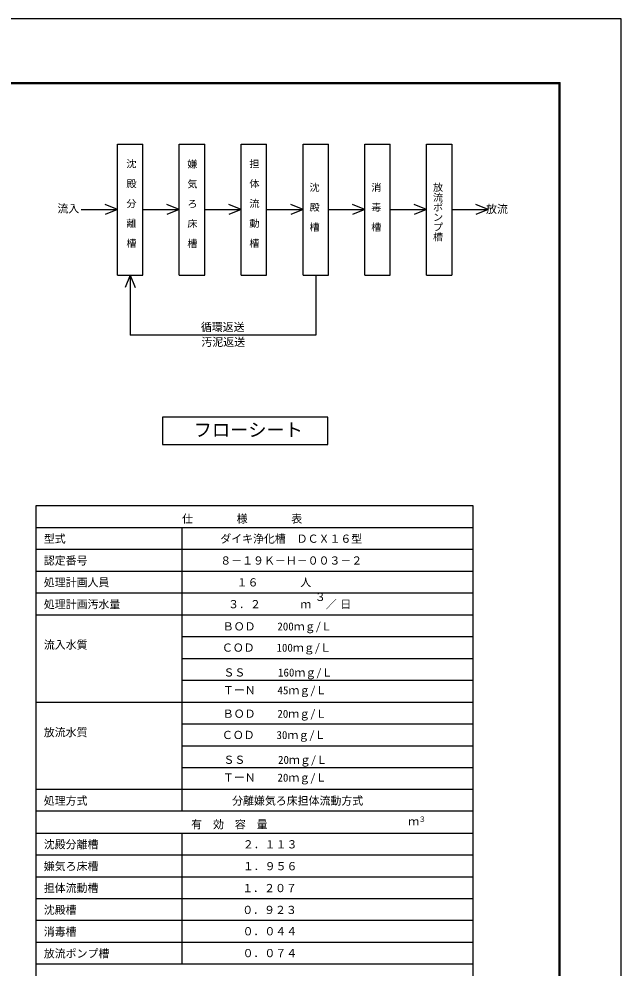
# Model space of a CAD drawing. Units: millimetres, scale not verified. Extents: x -14850 to 14850, y -10500 to 10500.
# Drawn here: x 6577 to 14850, y -2541 to 10500 of the extents above; entities that cross this region are included whole.
import ezdxf
from ezdxf.enums import TextEntityAlignment as Align

# ---------------------------------------------------------------- set-up
doc = ezdxf.new("R2010")
doc.units = ezdxf.units.MM
doc.header["$LTSCALE"] = 50
for name, color, linetype, lineweight in [('0-0_空気管', 4, 'Continuous', 25), ('0-5_図面枠', 7, 'Continuous', 25), ('0-6_Axis_waku', 7, 'Continuous', 25)]:
    doc.layers.add(name, color=color, linetype=linetype, lineweight=lineweight)
doc.styles.add('@ＭＳ ゴシック', font='')
doc.styles.add('ＭＳ ゴシック', font='')
doc.styles.get('@ＭＳ ゴシック').set_extended_font_data('@MS Gothic')
doc.styles.get('ＭＳ ゴシック').set_extended_font_data('MS Gothic')

msp = doc.modelspace()

# ---------------------------------------------------------------- linework, layer by layer
at = {"layer": '0-0_空気管', "color": 7}
for p, q in [((7930.56, 8781.24), (8278.43, 8781.24)), ((7930.56, 6981.24), (7930.56, 8781.24)), ((8280.55, 6981.24), (8280.55, 8781.24)), ((8780.55, 6981.24), (8780.55, 8781.24)), ((8780.55, 8781.24), (9130.53, 8781.24)), ((9630.53, 8781.24), (9978.4, 8781.24)), ((9630.53, 6981.24), (9630.53, 8781.24)), ((9980.52, 6981.24), (9980.52, 8781.24)), ((10480.52, 8781.24), (10828.38, 8781.24)), ((10480.52, 6981.24), (10480.52, 8781.24)), ((10830.5, 6981.24), (10830.5, 8781.24)), ((11329.01, 8781.24), (11676.87, 8781.24)), ((11329.01, 6981.24), (11329.01, 8781.24)), ((11679, 6981.24), (11679, 8781.24)), ((12177.51, 8781.24), (12525.37, 8781.24)), ((12177.51, 6981.24), (12177.51, 8781.24)), ((12527.5, 6981.24), (12527.5, 8781.24)), ((7430.56, 7881.23), (7930.56, 7881.23)), ((7930.56, 7881.23), (7760.9, 7949.92)), ((7930.56, 7881.23), (7760.9, 7812.54)), ((8280.55, 7881.23), (8780.55, 7881.23)), ((8780.55, 7881.23), (8610.89, 7949.92)), ((8780.55, 7881.23), (8610.89, 7812.55)), ((9130.53, 7881.23), (9630.53, 7881.23)), ((9630.53, 7881.23), (9460.88, 7949.92)), ((9630.53, 7881.23), (9460.88, 7812.55)), ((9980.52, 7881.23), (10480.52, 7881.23)), ((10480.52, 7881.23), (10310.87, 7949.92)), ((10480.52, 7881.23), (10310.87, 7812.54)), ((10829.02, 7881.23), (11329.01, 7881.23)), ((11329.01, 7881.23), (11159.37, 7949.92)), ((11329.01, 7881.23), (11159.37, 7812.54)), ((11677.51, 7881.23), (12177.51, 7881.23)), ((12177.51, 7881.23), (12007.86, 7949.92)), ((12177.51, 7881.23), (12007.86, 7812.54)), ((12525.37, 7881.23), (13025.36, 7881.23)), ((13025.36, 7881.23), (12855.71, 7949.92)), ((13025.36, 7881.23), (12855.71, 7812.54)), ((7930.56, 6981.24), (8279.07, 6981.24)), ((8104.81, 6981.24), (8036.12, 6811.58)), ((8104.81, 6981.24), (8104.81, 6153.74)), ((8104.81, 6981.24), (8173.5, 6811.58)), ((9630.53, 6981.24), (9979.04, 6981.24)), ((10480.52, 6981.24), (10829.02, 6981.24)), ((11329.01, 6981.24), (11677.51, 6981.24)), ((12177.51, 6981.24), (12526.01, 6981.24)), ((8549.59, 5027.45), (8549.59, 4651.66)), ((10821.45, 5027.45), (8549.59, 5027.45)), ((10821.45, 4651.66), (10821.45, 5027.45)), ((8549.59, 4651.66), (10821.45, 4651.66))]:
    msp.add_line(p, q, dxfattribs=at)
at = {"layer": '0-0_空気管', "color": 3}
for p, q in [((6813.52, 3813.97), (12813.53, 3813.97)), ((6813.52, -3386.05), (6813.52, 3813.97)), ((12813.53, 3813.97), (12813.53, -3386.05)), ((6813.52, 3513.97), (12813.53, 3513.97)), ((8813.52, 3513.97), (8813.52, -386.05)), ((6813.52, 3213.97), (12813.53, 3213.97)), ((6813.52, 2913.97), (12813.53, 2913.97)), ((6813.52, 2613.98), (12813.53, 2613.98)), ((6813.52, 2313.97), (12813.53, 2313.97)), ((8813.52, 2013.97), (12813.53, 2013.97)), ((8813.52, 1713.97), (12813.53, 1713.97)), ((8813.52, 1413.96), (12813.53, 1413.96)), ((6813.52, 1113.96), (12813.53, 1113.96)), ((8813.52, 813.96), (12813.53, 813.96)), ((8813.52, 513.95), (12813.53, 513.95)), ((8813.52, 213.95), (12813.53, 213.95)), ((12813.53, -86.05), (6813.52, -86.05)), ((12813.53, -386.05), (6813.52, -386.05)), ((6813.52, -686.05), (12813.53, -686.05)), ((8813.52, -686.05), (8813.52, -2486.05)), ((6813.52, -986.05), (12813.53, -986.05)), ((6813.52, -1286.05), (12813.53, -1286.05)), ((6813.52, -1586.05), (12813.53, -1586.05)), ((6813.52, -1886.05), (12813.53, -1886.05)), ((6813.52, -2186.05), (12813.53, -2186.05)), ((6813.52, -2486.05), (12813.53, -2486.05))]:
    msp.add_line(p, q, dxfattribs=at)
at = {"layer": '0-0_空気管', "color": 7}
for points in [[(8780.55, 6981.24), (9130.53, 6981.24), (9130.53, 8781.24)], [(10654.77, 6981.24), (10654.77, 6153.74), (8104.81, 6153.74)]]:
    msp.add_lwpolyline(points, dxfattribs=at)
at = {"layer": '0-5_図面枠'}
msp.add_lwpolyline([(-14850, -10500), (14850, -10500), (14850, 10500), (-14850, 10500)], close=True, dxfattribs=at)
at = {"layer": '0-6_Axis_waku'}
for p, q in [((-12964, 9629), (14014, 9629)), ((-12963, 9628), (14013, 9628)), ((-12962, 9627), (14012, 9627)), ((-12961, 9626), (14011, 9626)), ((-12960, 9625), (14010, 9625)), ((-12959, 9624), (14009, 9624)), ((-12958, 9623), (14008, 9623)), ((-12957, 9622), (14007, 9622)), ((-12956, 9621), (14006, 9621)), ((-12955, 9620), (14005, 9620)), ((-12954, 9619), (14004, 9619)), ((-12953, 9618), (14003, 9618)), ((-12952, 9617), (14002, 9617)), ((-12951, 9616), (14001, 9616)), ((-12950, 9615), (14000, 9615)), ((14000, -9665), (14000, 9615)), ((14001, -9666.01), (14001, 9616)), ((14002, -9667.01), (14002, 9617)), ((14003, -9668.01), (14003, 9618)), ((14004, -9669.01), (14004, 9619)), ((14005, -9670.01), (14005, 9620)), ((14006, -9671.01), (14006, 9621)), ((14007, -9672.01), (14007, 9622)), ((14008, -9673.01), (14008, 9623)), ((14009, -9674.01), (14009, 9624)), ((14010, -9675.01), (14010, 9625)), ((14011, -9676.01), (14011, 9626)), ((14012, -9677.01), (14012, 9627)), ((14013, -9678.01), (14013, 9628)), ((14014, -9679.01), (14014, 9629))]:
    msp.add_line(p, q, dxfattribs=at)

# ---------------------------------------------------------------- texts
at = {"layer": '0-0_空気管'}
for s, height, rotation, style, p in [('沈\u3000殿\u3000分\u3000離\u3000槽', 100, 270, '@ＭＳ ゴシック', (8039.65, 8579.88)), ('嫌\u3000気\u3000ろ\u3000床\u3000槽', 100, 270, '@ＭＳ ゴシック', (8877.46, 8575.84)), ('担\u3000体\u3000流\u3000動\u3000槽', 100, 270, '@ＭＳ ゴシック', (9729.56, 8579.88)), ('沈\u3000殿\u3000槽', 100, 270, '@ＭＳ ゴシック', (10556.02, 8256.23)), ('消\u3000毒\u3000槽', 100, 270, '@ＭＳ ゴシック', (11404.52, 8256.23)), ('放流ポンプ槽', 100, 270, '@ＭＳ ゴシック', (12253.01, 8256.24)), ('放流', 110, 0.001, 'ＭＳ ゴシック', (12995.32, 7800.41))]:
    msp.add_text(s, height=height, rotation=rotation, dxfattribs=dict(at, style=style)).set_placement(p, align=Align.BOTTOM_LEFT)
at = {"layer": '0-0_空気管', "style": 'ＭＳ ゴシック'}
for s, height, p in [('流入', 110, (7105.56, 7806.23)), ('循環返送', 110, (9076.88, 6177.73)), ('汚泥返送', 110, (9083.72, 5972.53)), ('フローシート', 183.3, (8978.51, 4707.05)), ('仕\u3000\u3000\u3000\u3000様\u3000\u3000\u3000\u3000表', 110, (8818.52, 3543.97)), ('型式', 110, (6918.53, 3268.97)), ('ダイキ浄化槽\u3000ＤＣＸ１６型', 110, (9343.52, 3268.97)), ('認定番号', 110, (6918.52, 2968.97)), ('８－１９Ｋ－Ｈ－００３－２', 110, (9343.52, 2968.97)), ('処理計画人員\u3000', 110, (6918.53, 2668.97)), ('１６', 110, (9568.53, 2668.97)), ('人', 110, (10443.53, 2668.97)), ('３', 110, (10643.53, 2468.98)), ('処理計画汚水量', 110, (6918.53, 2368.97)), ('３．２', 110, (9451.17, 2368.97)), ('ｍ', 110, (10443.53, 2368.97)), ('／', 110, (10793.53, 2368.97)), ('日', 110, (10993.53, 2368.97)), ('ＢＯＤ\u3000\u3000200ｍｇ/Ｌ', 110, (9377.95, 2063.99)), ('流入水質', 110, (6918.52, 1812.02)), ('ＣＯＤ\u3000\u3000100ｍｇ/Ｌ', 110, (9365.53, 1772.09)), ('ＳＳ\u3000\u3000\u3000160ｍｇ/Ｌ', 110, (9387.02, 1431.27)), ('ＴーＮ\u3000\u300045ｍｇ/Ｌ', 110, (9379.35, 1187.16)), ('ＢＯＤ\u3000\u300020ｍｇ/Ｌ', 110, (9377.95, 863.97)), ('放流水質', 110, (6918.52, 609.29)), ('ＣＯＤ\u3000\u300030ｍｇ/Ｌ', 110, (9365.53, 572.08)), ('ＳＳ\u3000\u3000\u300020ｍｇ/Ｌ', 110, (9387.02, 231.25)), ('ＴーＮ\u3000\u300020ｍｇ/Ｌ', 110, (9379.35, -12.85)), ('処理方式\u3000\u3000\u3000', 110, (6918.53, -331.05)), ('分離嫌気ろ床担体流動方式', 110, (9506.6, -331.05)), ('有\u3000効\u3000容\u3000量', 110, (8943.53, -656.05)), ('ｍ', 110, (11926.93, -614.76)), ('３', 73.31, (12068.52, -556.06)), ('沈殿分離槽', 110, (6918.52, -931.05)), ('２．１１３', 110, (9653.43, -931.05)), ('嫌気ろ床槽', 110, (6918.52, -1231.06)), ('１．９５６', 110, (9653.43, -1231.05)), ('担体流動槽', 110, (6918.52, -1531.06)), ('１．２０７', 110, (9645.32, -1532.27)), ('沈殿槽', 110, (6918.53, -1831.06)), ('０．９２３', 110, (9645.32, -1832.26)), ('消毒槽', 110, (6918.53, -2131.05)), ('０．０４４', 110, (9649.93, -2125.49)), ('放流ポンプ槽', 110, (6918.53, -2431.06)), ('０．０７４', 110, (9649.93, -2425.5))]:
    msp.add_text(s, height=height, dxfattribs=at).set_placement(p, align=Align.BOTTOM_LEFT)

doc.saveas('drawing.dxf')
